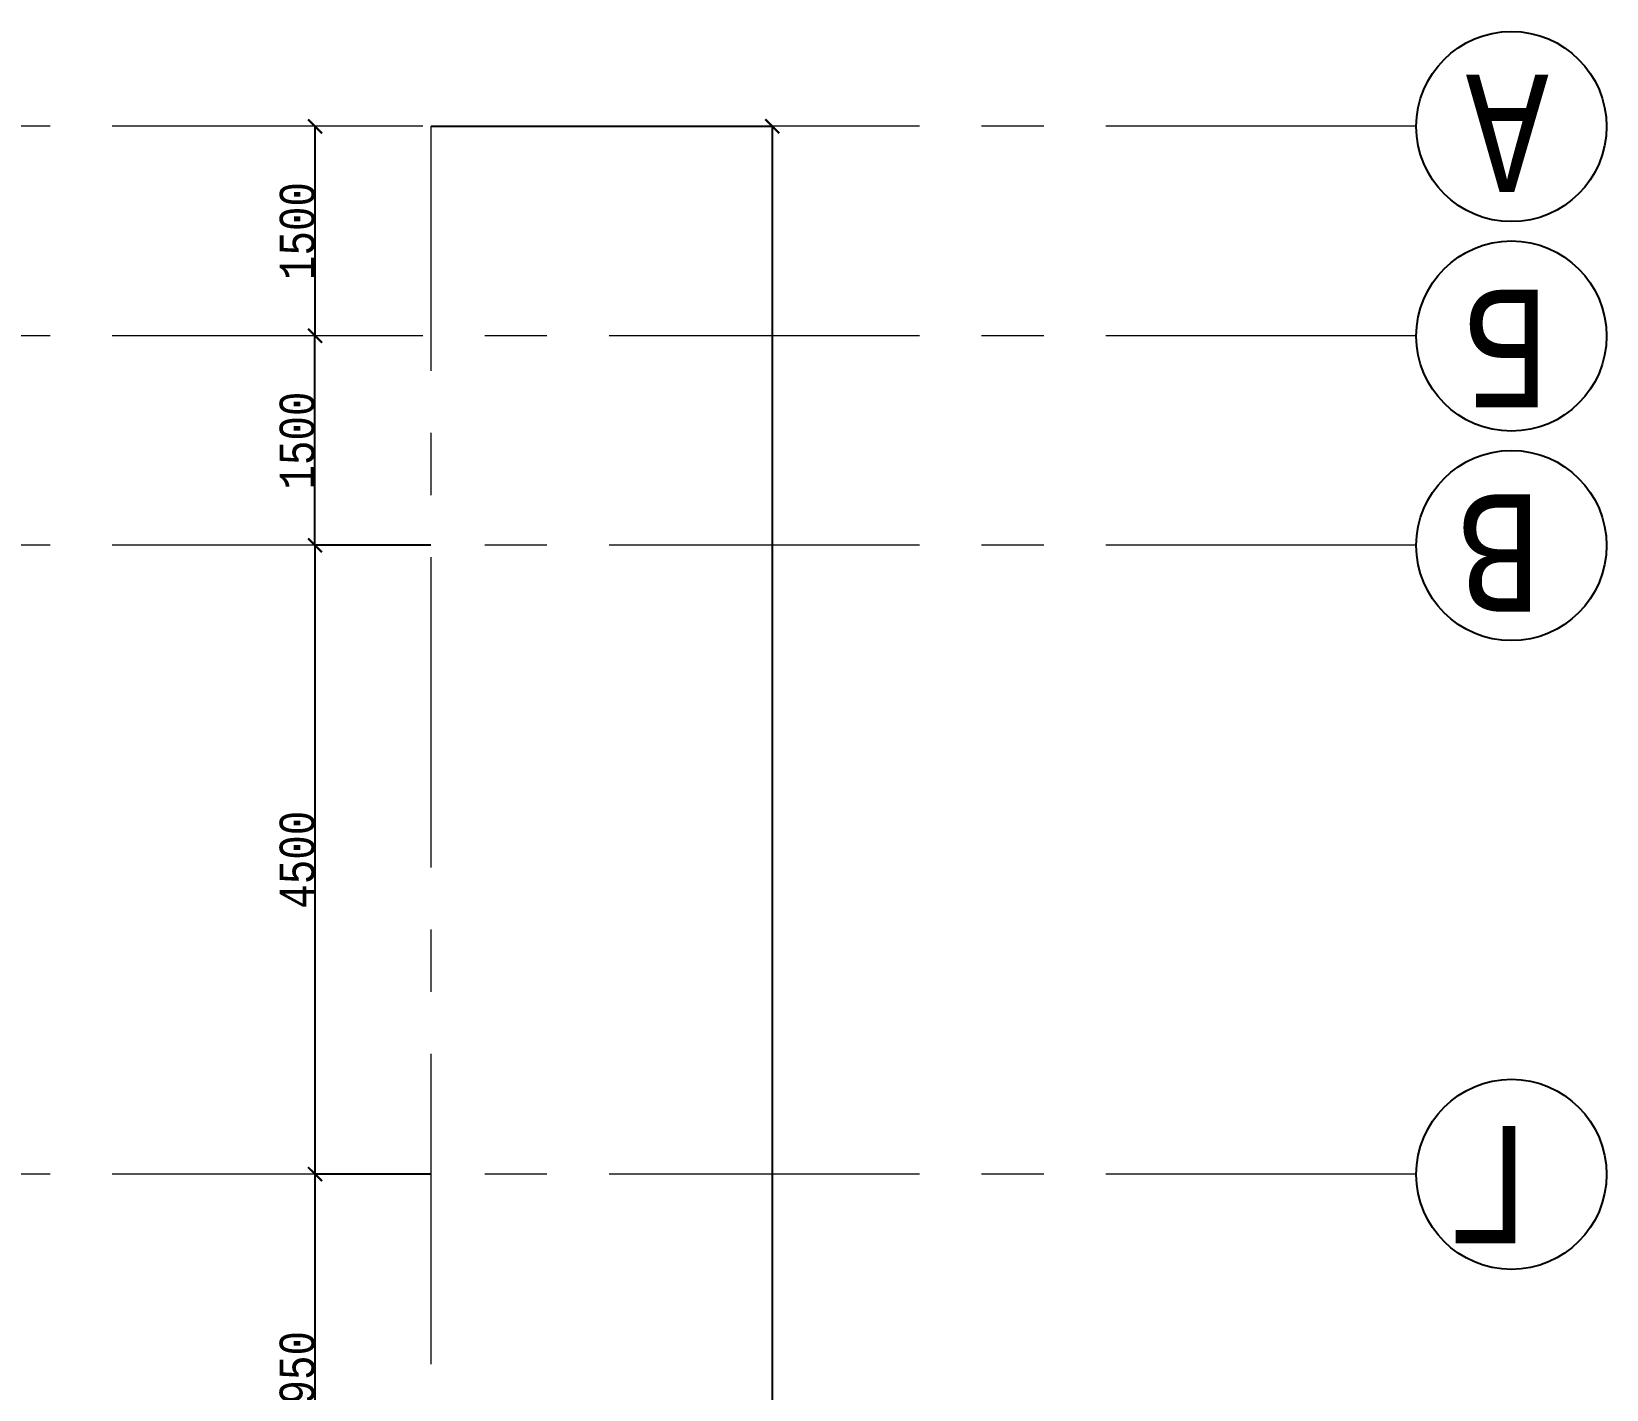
# Model space of a CAD drawing. Header units: millimetres. Extents: x -689206 to 4969298, y -1019800 to 703299.
# Drawn here: x -75223 to -63949, y -566811 to -557088 of the extents above; entities that cross this region are included whole.
import ezdxf

# ---------------------------------------------------------------- set-up
doc = ezdxf.new("R2010")
doc.units = ezdxf.units.MM
doc.linetypes.add('осеваяX2', pattern=[101.6, 63.5, -12.7, 12.7, -12.7])
doc.layers.add('РАЗМЕРЫ', color=7, linetype='Continuous', lineweight=9)
doc.layers.add('стены', color=7, linetype='Continuous', lineweight=20)
doc.layers.add('сетка', color=104, linetype='Continuous')
doc.styles.add('Аннотативный', font='isocteur.ttf', dxfattribs={"width": 0.7, "height": 250})
doc.dimstyles.new('Аннотативный', dxfattribs={"dimscale": 0, "dimtxt": 250, "dimasz": 100, "dimexe": 1.25, "dimexo": 0.625, "dimtad": 1, "dimdec": 0, "dimtxsty": 'Аннотативный', "dimblk": 'ARCHTICK', "dimcen": 2.5, "dimadec": 0, "dimazin": 0, "dimtfac": 1, "dimtdec": 0, "dimtmove": 0, "dimatfit": 3, "dimfxl": 1, "dimarcsym": 0})

# ---------------------------------------------------------------- blocks, each defined once
blk = doc.blocks.new('_ArchTick')
at = {"color": 0, "linetype": 'ByBlock', "const_width": 0.15}
blk.add_lwpolyline([(-0.5, -0.5), (0.5, 0.5)], dxfattribs=at)
blk = doc.blocks.new('*D3544')
at = {"layer": 'Defpoints', "color": 0, "lineweight": 0, "ltscale": 35, "transparency": 16777216}
for p in [(-72363, -565269), (-73194, -568217), (-72363, -568217)]:
    blk.add_point(p, dxfattribs=at)
at = {"layer": 'РАЗМЕРЫ', "color": 0, "lineweight": -2, "ltscale": 35, "transparency": 16777216}
for p, q in [((-72364, -565269), (-73196, -565269)), ((-73194, -565269), (-73194, -568217)), ((-72364, -568217), (-73196, -568217))]:
    blk.add_line(p, q, dxfattribs=at)
at = {"layer": 'РАЗМЕРЫ', "color": 0, "lineweight": -2, "ltscale": 35, "transparency": 16777216, "xscale": 100, "yscale": 100, "zscale": 100}
for p, rotation in [((-73194, -565269), 90), ((-73194, -568217), 270)]:
    blk.add_blockref('_ArchTick', p, dxfattribs=dict(at, rotation=rotation))
at = {"layer": 'РАЗМЕРЫ', "color": 0, "lineweight": 5, "ltscale": 35, "transparency": 16777216, "insert": (-73320, -566743), "char_height": 250, "attachment_point": 5, "rotation": 90, "style": 'Аннотативный'}
blk.add_mtext('2950', dxfattribs=at)
blk = doc.blocks.new('*D3545')
at = {"layer": 'Defpoints', "color": 0, "lineweight": 0, "ltscale": 35, "transparency": 16777216}
for p in [(-72363, -560767), (-73194, -565269), (-72363, -565269)]:
    blk.add_point(p, dxfattribs=at)
at = {"layer": 'РАЗМЕРЫ', "color": 0, "lineweight": -2, "ltscale": 35, "transparency": 16777216}
for p, q in [((-72364, -560767), (-73196, -560767)), ((-73194, -560767), (-73194, -565269)), ((-72364, -565269), (-73196, -565269))]:
    blk.add_line(p, q, dxfattribs=at)
at = {"layer": 'РАЗМЕРЫ', "color": 0, "lineweight": -2, "ltscale": 35, "transparency": 16777216, "xscale": 100, "yscale": 100, "zscale": 100}
for p, rotation in [((-73194, -560767), 90), ((-73194, -565269), 270)]:
    blk.add_blockref('_ArchTick', p, dxfattribs=dict(at, rotation=rotation))
at = {"layer": 'РАЗМЕРЫ', "color": 0, "lineweight": 5, "ltscale": 35, "transparency": 16777216, "insert": (-73320, -563018), "char_height": 250, "attachment_point": 5, "rotation": 90, "style": 'Аннотативный'}
blk.add_mtext('4500', dxfattribs=at)
blk = doc.blocks.new('*D3546')
at = {"layer": 'Defpoints', "color": 0, "lineweight": 0, "ltscale": 35, "transparency": 16777216}
for p in [(-73194, -559267), (-73194, -559267), (-73194, -560767)]:
    blk.add_point(p, dxfattribs=at)
at = {"layer": 'РАЗМЕРЫ', "color": 0, "lineweight": -2, "ltscale": 35, "transparency": 16777216}
for p, q in [((-73194, -559267), (-73193, -559267)), ((-73194, -560767), (-73194, -559267)), ((-73194, -560767), (-73193, -560767))]:
    blk.add_line(p, q, dxfattribs=at)
at = {"layer": 'РАЗМЕРЫ', "color": 0, "lineweight": -2, "ltscale": 35, "transparency": 16777216, "xscale": 100, "yscale": 100, "zscale": 100}
for p, rotation in [((-73194, -559267), 90), ((-73194, -560767), 270)]:
    blk.add_blockref('_ArchTick', p, dxfattribs=dict(at, rotation=rotation))
at = {"layer": 'РАЗМЕРЫ', "color": 0, "lineweight": 5, "ltscale": 35, "transparency": 16777216, "insert": (-73320, -560017), "char_height": 250, "attachment_point": 5, "rotation": 90, "style": 'Аннотативный'}
blk.add_mtext('1500', dxfattribs=at)
blk = doc.blocks.new('*D3547')
at = {"layer": 'Defpoints', "color": 0, "lineweight": 0, "ltscale": 35, "transparency": 16777216}
for p in [(-73193, -557767), (-73193, -557767), (-73193, -559267)]:
    blk.add_point(p, dxfattribs=at)
at = {"layer": 'РАЗМЕРЫ', "color": 0, "lineweight": -2, "ltscale": 35, "transparency": 16777216}
for p, q in [((-73193, -557767), (-73192, -557767)), ((-73193, -559267), (-73193, -557767)), ((-73193, -559267), (-73192, -559267))]:
    blk.add_line(p, q, dxfattribs=at)
at = {"layer": 'РАЗМЕРЫ', "color": 0, "lineweight": -2, "ltscale": 35, "transparency": 16777216, "xscale": 100, "yscale": 100, "zscale": 100}
for p, rotation in [((-73193, -557767), 90), ((-73193, -559267), 270)]:
    blk.add_blockref('_ArchTick', p, dxfattribs=dict(at, rotation=rotation))
at = {"layer": 'РАЗМЕРЫ', "color": 0, "lineweight": 5, "ltscale": 35, "transparency": 16777216, "insert": (-73319, -558517), "char_height": 250, "attachment_point": 5, "rotation": 90, "style": 'Аннотативный'}
blk.add_mtext('1500', dxfattribs=at)
blk = doc.blocks.new('*D3569')
at = {"layer": 'Defpoints', "color": 0, "lineweight": 0, "ltscale": 35, "transparency": 16777216}
for p in [(-72363, -557767), (-72363, -595470), (-69921, -595470)]:
    blk.add_point(p, dxfattribs=at)
at = {"layer": 'РАЗМЕРЫ', "color": 0, "lineweight": -2, "ltscale": 35, "transparency": 16777216}
for p, q in [((-72363, -557767), (-69919, -557767)), ((-69921, -557767), (-69921, -595470)), ((-72363, -595470), (-69919, -595470))]:
    blk.add_line(p, q, dxfattribs=at)
at = {"layer": 'РАЗМЕРЫ', "color": 0, "lineweight": -2, "ltscale": 35, "transparency": 16777216, "xscale": 100, "yscale": 100, "zscale": 100}
for p, rotation in [((-69921, -557767), 90), ((-69921, -595470), 270)]:
    blk.add_blockref('_ArchTick', p, dxfattribs=dict(at, rotation=rotation))
at = {"layer": 'РАЗМЕРЫ', "color": 0, "lineweight": 5, "ltscale": 35, "transparency": 16777216, "insert": (-70046, -576618), "char_height": 250, "attachment_point": 5, "rotation": 90, "style": 'Аннотативный'}
blk.add_mtext('37703', dxfattribs=at)

msp = doc.modelspace()

# ---------------------------------------------------------------- linework, layer by layer
at = {"layer": 'сетка', "color": 0}
for centre in [(-64630, -557768.8), (-64630, -559268.8), (-64630, -560768.8), (-64630, -565270.9)]:
    msp.add_circle(centre, 680.7, dxfattribs=at)
at = {"layer": 'стены', "linetype": 'осеваяX2', "lineweight": 5, "ltscale": 35}
for p, q in [((-65310.7, -557766.6), (-132363.4, -557766.6)), ((-72363.4, -598634), (-72363.4, -557766.6)), ((-65310.7, -559266.6), (-132363.4, -559266.6)), ((-65310.7, -560766.6), (-132363.4, -560766.6)), ((-65310.7, -565268.6), (-132363.4, -565268.6))]:
    msp.add_line(p, q, dxfattribs=at)

# ---------------------------------------------------------------- texts
at = {"layer": 'РАЗМЕРЫ', "lineweight": 5, "ltscale": 35, "char_height": 841.3, "width": 7009.377, "attachment_point": 1, "rotation": 180, "style": 'Аннотативный'}
for s, insert in [('А', (-64365, -558238.3)), ('Б', (-64365, -559778.3)), ('В', (-64420, -561243)), ('Г', (-64494.3, -565765.2))]:
    msp.add_mtext(s, dxfattribs=dict(at, insert=insert))

# ---------------------------------------------------------------- dimensions: what is measured, and where the dimension line sits
at = {"layer": 'РАЗМЕРЫ', "lineweight": 5, "ltscale": 35}
for base, p1, p2, picture, middle in [((-73193.2, -557766.6), (-73193.2, -559266.6), (-73193.2, -557766.6), '*D3547', (-73318.8, -558516.6)), ((-69920.7, -595470), (-72363.4, -557766.6), (-72363.4, -595470), '*D3569', (-70046.3, -576618.3)), ((-73194.4, -559266.6), (-73194.4, -560766.6), (-73194.4, -559266.6), '*D3546', (-73320.1, -560016.6))]:
    dim = msp.add_linear_dim(base=base, p1=p1, p2=p2, angle=270, dimstyle='Аннотативный', dxfattribs=at)
    dim.commit()
    dim.dimension.update_dxf_attribs({"geometry": picture, "text_midpoint": middle})
for base, p1, p2, text, picture, middle in [((-73194.4, -565268.6), (-72363.4, -560766.6), (-72363.4, -565268.6), '4500', '*D3545', (-73320.1, -563017.6)), ((-73194.4, -568216.6), (-72363.4, -565268.6), (-72363.4, -568216.6), '2950', '*D3544', (-73320.1, -566742.6))]:
    dim = msp.add_linear_dim(base=base, p1=p1, p2=p2, angle=270, text=text, dimstyle='Аннотативный', dxfattribs=at)
    dim.commit()
    dim.dimension.update_dxf_attribs({"geometry": picture, "text_midpoint": middle})

doc.saveas('drawing.dxf')
